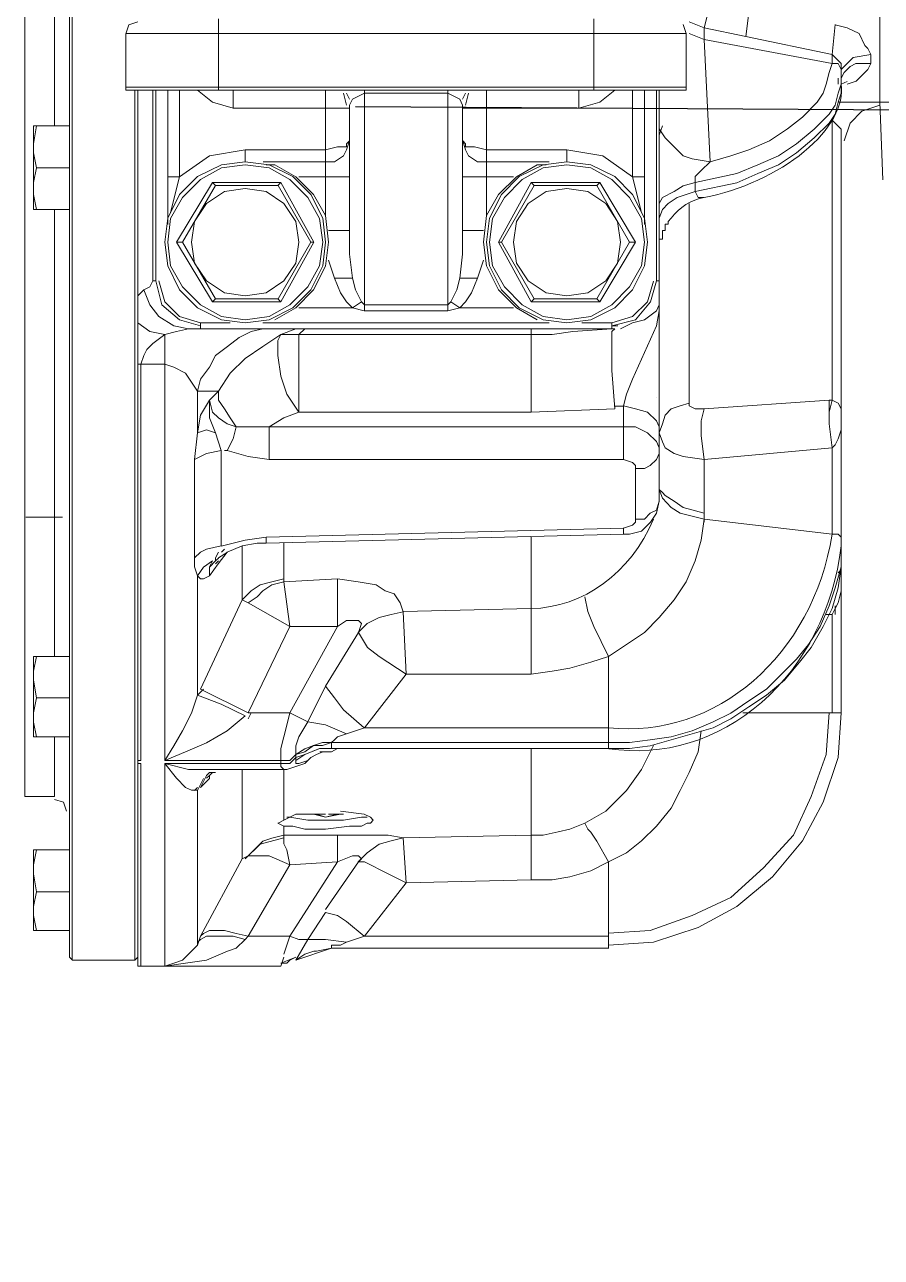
# Model space of a CAD drawing. Header units: inches. Extents: x 11 to 128, y 20 to 108.
# Drawn here: x 30.107 to 30.3124, y 82.1131 to 82.4087 of the extents above; entities that cross this region are included whole.
import ezdxf

# ---------------------------------------------------------------- set-up
doc = ezdxf.new("R2010")
doc.units = ezdxf.units.IN
doc.header["$MEASUREMENT"] = 0
doc.layers.add('1', color=255, linetype='Continuous')
doc.layers.add('Dim', color=6, linetype='Continuous', lineweight=13)

# ---------------------------------------------------------------- blocks, each defined once
blk = doc.blocks.new('5')
at = {"layer": '1', "lineweight": 9}
for p, q in [((225.25064, -21.70342), (225.25064, -22.29969)), ((225.25002, -21.70471), (225.25002, -22.34858)), ((225.24049, -22.31434), (225.24049, -21.77517)), ((225.24684, -22.17142), (225.24684, -22.03488)), ((225.42276, -22.07047), (225.42276, -22.16637)), ((225.38657, -22.14543), (225.3853, -22.15048)), ((225.28177, -22.16318), (225.28177, -22.14859)), ((225.36179, -22.16318), (225.36179, -22.14859)), ((225.39482, -22.1473), (225.39419, -22.15238)), ((225.26271, -22.14984), (225.26208, -22.15176)), ((225.26463, -22.14921), (225.26271, -22.14984)), ((225.38148, -22.15175), (225.38084, -22.14983)), ((225.38213, -22.1492), (225.3853, -22.15049)), ((225.3853, -22.15048), (225.3942, -22.15238)), ((225.3853, -22.15302), (225.3853, -22.15049)), ((225.41259, -22.1562), (225.41324, -22.14983)), ((225.41324, -22.14984), (225.41576, -22.15049)), ((225.41576, -22.15049), (225.41833, -22.15175)), ((225.38148, -22.15175), (225.26208, -22.15175)), ((225.26208, -22.15175), (225.26208, -22.16317)), ((225.38148, -22.16317), (225.38148, -22.15175)), ((225.38212, -22.15175), (225.38529, -22.15301)), ((225.41259, -22.1581), (225.3853, -22.15302)), ((225.38657, -22.17907), (225.3853, -22.15302)), ((225.39419, -22.15238), (225.4126, -22.15619)), ((225.41833, -22.15175), (225.41958, -22.1543)), ((225.41259, -22.1562), (225.41259, -22.1581)), ((225.41324, -22.15683), (225.41259, -22.1562)), ((225.41704, -22.15682), (225.42086, -22.15621)), ((225.41958, -22.1543), (225.42022, -22.15494)), ((225.42022, -22.15494), (225.42087, -22.1562)), ((225.42087, -22.1562), (225.42087, -22.1581)), ((225.41197, -22.16001), (225.4126, -22.15809)), ((225.41259, -22.1581), (225.41386, -22.1581)), ((225.41386, -22.15748), (225.41324, -22.15683)), ((225.41451, -22.15809), (225.41386, -22.15748)), ((225.41386, -22.1581), (225.41451, -22.15937)), ((225.4145, -22.15937), (225.41514, -22.15874)), ((225.41451, -22.15936), (225.41451, -22.15809)), ((225.41514, -22.15874), (225.41577, -22.1581)), ((225.4164, -22.15874), (225.41514, -22.16001)), ((225.41577, -22.1581), (225.41704, -22.15682)), ((225.41767, -22.15811), (225.4164, -22.15874)), ((225.42086, -22.15811), (225.41767, -22.15811)), ((225.42087, -22.1581), (225.42022, -22.15936)), ((225.41133, -22.16254), (225.41197, -22.16001)), ((225.41386, -22.16255), (225.41386, -22.16126)), ((225.4145, -22.16255), (225.4145, -22.15937)), ((225.4145, -22.16), (225.4145, -22.16)), ((225.41514, -22.16001), (225.4145, -22.16127)), ((225.4145, -22.16127), (225.4145, -22.16064)), ((225.41451, -22.15937), (225.41451, -22.16065)), ((225.41895, -22.16065), (225.41768, -22.16191)), ((225.42022, -22.15936), (225.41895, -22.16065)), ((225.26208, -22.16317), (225.38148, -22.16317)), ((225.26208, -22.16381), (225.26208, -22.16318)), ((225.26208, -22.16318), (225.26208, -22.16381)), ((225.38148, -22.16381), (225.26208, -22.16381)), ((225.26399, -22.16381), (225.26399, -22.34666)), ((225.26463, -22.16381), (225.26463, -22.3505)), ((225.26781, -22.16381), (225.26781, -22.20446)), ((225.26844, -22.16381), (225.26844, -22.20446)), ((225.27098, -22.16381), (225.27098, -22.1924)), ((225.27351, -22.16381), (225.27351, -22.18224)), ((225.27733, -22.16381), (225.2805, -22.16636)), ((225.28177, -22.16381), (225.28177, -22.16318)), ((225.28494, -22.16381), (225.28494, -22.16763)), ((225.30463, -22.16381), (225.30463, -22.18224)), ((225.30908, -22.167), (225.30845, -22.16445)), ((225.30971, -22.16572), (225.30908, -22.16445)), ((225.31289, -22.16445), (225.31161, -22.16506)), ((225.33068, -22.16445), (225.31288, -22.16445)), ((225.31289, -22.16382), (225.31289, -22.20954)), ((225.33068, -22.2108), (225.33068, -22.16381)), ((225.33069, -22.16445), (225.33194, -22.16507)), ((225.33448, -22.16445), (225.33383, -22.16572)), ((225.33512, -22.16445), (225.33447, -22.167)), ((225.33893, -22.18224), (225.33893, -22.16382)), ((225.35862, -22.16381), (225.35862, -22.16763)), ((225.36179, -22.16381), (225.36179, -22.16318)), ((225.36625, -22.16382), (225.36306, -22.16637)), ((225.37005, -22.16381), (225.37005, -22.18224)), ((225.37258, -22.1924), (225.37258, -22.16381)), ((225.37514, -22.20446), (225.37514, -22.16382)), ((225.37576, -22.16381), (225.37576, -22.25142)), ((225.38148, -22.16318), (225.38148, -22.16381)), ((225.40943, -22.16636), (225.4107, -22.16446)), ((225.4107, -22.16446), (225.41133, -22.16254)), ((225.41387, -22.16445), (225.41324, -22.167)), ((225.41449, -22.16255), (225.41387, -22.16445)), ((225.41387, -22.16637), (225.41449, -22.16445)), ((225.41449, -22.16445), (225.41449, -22.16256)), ((225.41577, -22.16192), (225.4145, -22.16255)), ((225.41768, -22.16191), (225.41576, -22.16255)), ((225.2805, -22.16636), (225.28494, -22.16763)), ((225.30971, -22.19367), (225.30971, -22.16701)), ((225.31036, -22.16572), (225.30972, -22.167)), ((225.31161, -22.16506), (225.31036, -22.16572)), ((225.33194, -22.16507), (225.33321, -22.16572)), ((225.33321, -22.16572), (225.33384, -22.167)), ((225.33384, -22.167), (225.33384, -22.19367)), ((225.36306, -22.16637), (225.35862, -22.16763)), ((225.40624, -22.16954), (225.40943, -22.16636)), ((225.41324, -22.167), (225.41197, -22.1689)), ((225.41324, -22.16888), (225.41387, -22.16637)), ((225.42276, -22.16637), (225.41386, -22.16637)), ((225.42276, -22.167), (225.41895, -22.16825)), ((225.45897, -22.16637), (225.42276, -22.16637)), ((225.42276, -22.16637), (225.4234, -22.18287)), ((225.28494, -22.16763), (225.30971, -22.16763)), ((225.35862, -22.16763), (225.33383, -22.16763)), ((225.40307, -22.17207), (225.40624, -22.16954)), ((225.41197, -22.1689), (225.40878, -22.17208)), ((225.41197, -22.1708), (225.41324, -22.16888)), ((225.41895, -22.16825), (225.4164, -22.1708)), ((225.24239, -22.17141), (225.24239, -22.18921)), ((225.24239, -22.17525), (225.24304, -22.17141)), ((225.25002, -22.17142), (225.24239, -22.17142)), ((225.37576, -22.17018), (225.37576, -22.17207)), ((225.37576, -22.17335), (225.3764, -22.17143)), ((225.37576, -22.17207), (225.37703, -22.17397)), ((225.39926, -22.17462), (225.40307, -22.17207)), ((225.40878, -22.17208), (225.40498, -22.17524)), ((225.40878, -22.17398), (225.41197, -22.1708)), ((225.41325, -22.1708), (225.41258, -22.17018)), ((225.41259, -22.22986), (225.41259, -22.17016)), ((225.4145, -22.17208), (225.41325, -22.1708)), ((225.4145, -22.17335), (225.4145, -22.17208)), ((225.4164, -22.1708), (225.41515, -22.17461)), ((225.30909, -22.17525), (225.30971, -22.17462)), ((225.30971, -22.17462), (225.30909, -22.1765)), ((225.33447, -22.17524), (225.33385, -22.17461)), ((225.33385, -22.17461), (225.33447, -22.17651)), ((225.37703, -22.17397), (225.3783, -22.17526)), ((225.39482, -22.1765), (225.39926, -22.17462)), ((225.40498, -22.17714), (225.40878, -22.17398)), ((225.4145, -22.17461), (225.4145, -22.17335)), ((225.4145, -22.17461), (225.4145, -22.29654)), ((225.24304, -22.18034), (225.24239, -22.17714)), ((225.27987, -22.17779), (225.2875, -22.17651)), ((225.30463, -22.17651), (225.28749, -22.17651)), ((225.2875, -22.17651), (225.2875, -22.17908)), ((225.30463, -22.1765), (225.30717, -22.1759)), ((225.30717, -22.1759), (225.30909, -22.1759)), ((225.30909, -22.1765), (225.30846, -22.17778)), ((225.30909, -22.1759), (225.30909, -22.17525)), ((225.33447, -22.17589), (225.33447, -22.17524)), ((225.33639, -22.17589), (225.33447, -22.17589)), ((225.33447, -22.17651), (225.33512, -22.17779)), ((225.33893, -22.17651), (225.33639, -22.17589)), ((225.33893, -22.17651), (225.35607, -22.17651)), ((225.3637, -22.17779), (225.35607, -22.1765)), ((225.35607, -22.17651), (225.35607, -22.17908)), ((225.3783, -22.17526), (225.37957, -22.1765)), ((225.37957, -22.1765), (225.38084, -22.17779)), ((225.391, -22.17778), (225.39482, -22.1765)), ((225.40498, -22.17524), (225.40117, -22.17779)), ((225.40117, -22.1797), (225.40498, -22.17714)), ((225.27351, -22.18224), (225.27987, -22.17779)), ((225.28241, -22.1797), (225.27733, -22.18223)), ((225.2875, -22.17907), (225.28241, -22.1797)), ((225.2875, -22.1797), (225.28241, -22.18033)), ((225.29258, -22.1797), (225.2875, -22.17907)), ((225.29258, -22.18033), (225.2875, -22.1797)), ((225.30463, -22.17907), (225.29129, -22.17907)), ((225.29383, -22.1797), (225.29193, -22.1797)), ((225.29765, -22.18223), (225.29258, -22.1797)), ((225.29827, -22.18224), (225.29383, -22.17969)), ((225.30654, -22.17907), (225.30463, -22.17907)), ((225.30846, -22.17778), (225.30654, -22.17907)), ((225.33512, -22.17779), (225.33702, -22.17908)), ((225.33702, -22.17908), (225.33893, -22.17908)), ((225.35228, -22.17907), (225.33893, -22.17907)), ((225.34973, -22.1797), (225.34529, -22.18225)), ((225.351, -22.1797), (225.34592, -22.18223)), ((225.35162, -22.1797), (225.34972, -22.1797)), ((225.35607, -22.17907), (225.351, -22.1797)), ((225.35607, -22.1797), (225.351, -22.18033)), ((225.36116, -22.1797), (225.35607, -22.17907)), ((225.36116, -22.18033), (225.35607, -22.1797)), ((225.36624, -22.18223), (225.36116, -22.1797)), ((225.37005, -22.18224), (225.3637, -22.17779)), ((225.38084, -22.17779), (225.38274, -22.17842)), ((225.38274, -22.17842), (225.38656, -22.17907)), ((225.38465, -22.18094), (225.38656, -22.17907)), ((225.38656, -22.17907), (225.391, -22.17778)), ((225.39673, -22.17969), (225.39229, -22.18159)), ((225.40117, -22.17779), (225.39673, -22.17969)), ((225.39673, -22.18157), (225.40117, -22.1797)), ((225.24239, -22.1835), (225.24304, -22.18034)), ((225.25002, -22.18033), (225.24304, -22.18033)), ((225.27351, -22.18224), (225.27098, -22.18224)), ((225.27351, -22.18224), (225.27159, -22.18987)), ((225.27733, -22.18223), (225.27351, -22.18604)), ((225.27795, -22.18286), (225.27416, -22.18667)), ((225.28241, -22.18033), (225.27795, -22.18286)), ((225.29702, -22.18286), (225.29258, -22.18033)), ((225.30084, -22.18667), (225.29702, -22.18286)), ((225.30146, -22.18604), (225.29765, -22.18223)), ((225.30208, -22.18604), (225.29827, -22.18224)), ((225.30462, -22.18224), (225.29893, -22.18224)), ((225.30971, -22.18224), (225.30462, -22.18224)), ((225.30463, -22.18224), (225.30463, -22.19048)), ((225.33893, -22.18224), (225.33385, -22.18224)), ((225.34465, -22.18224), (225.33893, -22.18224)), ((225.33893, -22.19048), (225.33893, -22.18224)), ((225.34529, -22.18225), (225.34147, -22.18604)), ((225.34592, -22.18223), (225.3421, -22.18604)), ((225.34655, -22.18286), (225.34273, -22.18667)), ((225.351, -22.18033), (225.34655, -22.18286)), ((225.36562, -22.18286), (225.36116, -22.18033)), ((225.36941, -22.18667), (225.36562, -22.18286)), ((225.37006, -22.18604), (225.36624, -22.18223)), ((225.37196, -22.18987), (225.37004, -22.18224)), ((225.37005, -22.18224), (225.37258, -22.18224)), ((225.38339, -22.18223), (225.38465, -22.18094)), ((225.39229, -22.18159), (225.38339, -22.1835)), ((225.38339, -22.18349), (225.38339, -22.18223)), ((225.39229, -22.18351), (225.39673, -22.18157)), ((225.2805, -22.1835), (225.27288, -22.19619)), ((225.27415, -22.19619), (225.28114, -22.18414)), ((225.28306, -22.1854), (225.27924, -22.18793)), ((225.28749, -22.1835), (225.2805, -22.1835)), ((225.2805, -22.1835), (225.28114, -22.18414)), ((225.28114, -22.18414), (225.29448, -22.18414)), ((225.2875, -22.18477), (225.28306, -22.1854)), ((225.2875, -22.1835), (225.29511, -22.1835)), ((225.29194, -22.1854), (225.2875, -22.18477)), ((225.29573, -22.18793), (225.29194, -22.1854)), ((225.29511, -22.1835), (225.29448, -22.18414)), ((225.29449, -22.18414), (225.30145, -22.1962)), ((225.29511, -22.1835), (225.30209, -22.19619)), ((225.34845, -22.1835), (225.34147, -22.19619)), ((225.34211, -22.19619), (225.34909, -22.18414)), ((225.35161, -22.1854), (225.34782, -22.18793)), ((225.35606, -22.1835), (225.34845, -22.1835)), ((225.34846, -22.1835), (225.34909, -22.18414)), ((225.34909, -22.18414), (225.36243, -22.18414)), ((225.35607, -22.18477), (225.35161, -22.1854)), ((225.35607, -22.1835), (225.36305, -22.1835)), ((225.36051, -22.1854), (225.35607, -22.18477)), ((225.36433, -22.18793), (225.36051, -22.1854)), ((225.36306, -22.1835), (225.36242, -22.18414)), ((225.36242, -22.18414), (225.36941, -22.1962)), ((225.36305, -22.1835), (225.37068, -22.19619)), ((225.3764, -22.18668), (225.37893, -22.18541)), ((225.37893, -22.18541), (225.38084, -22.18415)), ((225.37957, -22.18668), (225.38339, -22.1854)), ((225.38084, -22.18415), (225.38339, -22.18349)), ((225.38339, -22.1835), (225.38339, -22.1854)), ((225.38339, -22.18541), (225.39229, -22.18351)), ((225.38401, -22.18667), (225.38339, -22.18541)), ((225.24304, -22.18921), (225.2424, -22.18604)), ((225.27351, -22.18604), (225.27099, -22.1911)), ((225.27416, -22.18667), (225.27159, -22.19112)), ((225.27924, -22.18793), (225.2767, -22.19177)), ((225.29828, -22.19177), (225.29573, -22.18793)), ((225.30336, -22.19112), (225.30084, -22.18667)), ((225.30401, -22.1911), (225.30146, -22.18604)), ((225.30463, -22.19049), (225.30208, -22.18604)), ((225.34147, -22.18604), (225.33893, -22.19049)), ((225.3421, -22.18604), (225.33956, -22.1911)), ((225.34273, -22.18667), (225.34019, -22.19112)), ((225.34782, -22.18793), (225.34529, -22.19177)), ((225.36687, -22.19177), (225.36433, -22.18793)), ((225.37195, -22.19112), (225.36941, -22.18667)), ((225.37258, -22.1911), (225.37006, -22.18604)), ((225.37576, -22.18794), (225.3764, -22.18668)), ((225.37576, -22.18921), (225.37576, -22.18794)), ((225.3764, -22.18921), (225.37767, -22.18795)), ((225.37767, -22.18795), (225.37957, -22.18668)), ((225.38212, -22.18794), (225.38212, -22.23048)), ((225.3853, -22.18667), (225.38401, -22.18667)), ((225.3853, -22.18667), (225.3853, -22.18667)), ((225.24239, -22.18921), (225.25002, -22.18921)), ((225.24684, -22.28448), (225.24684, -22.1892)), ((225.30527, -22.1962), (225.30463, -22.19049)), ((225.33893, -22.19049), (225.33829, -22.1962)), ((225.37576, -22.19111), (225.3764, -22.18921)), ((225.27099, -22.1911), (225.27034, -22.19618)), ((225.27159, -22.19112), (225.27099, -22.1962)), ((225.2767, -22.19177), (225.27605, -22.1962)), ((225.29892, -22.1962), (225.29828, -22.19177)), ((225.30401, -22.1962), (225.30336, -22.19112)), ((225.30463, -22.19618), (225.30401, -22.1911)), ((225.33956, -22.1911), (225.33893, -22.19618)), ((225.34019, -22.19112), (225.33956, -22.1962)), ((225.34529, -22.19177), (225.34465, -22.1962)), ((225.36751, -22.1962), (225.36687, -22.19177)), ((225.37258, -22.1962), (225.37195, -22.19112)), ((225.37323, -22.19618), (225.37258, -22.1911)), ((225.37703, -22.19302), (225.37703, -22.19239)), ((225.37703, -22.19239), (225.37766, -22.19239)), ((225.37703, -22.19367), (225.37703, -22.19302)), ((225.37766, -22.19178), (225.37829, -22.1911)), ((225.37766, -22.19239), (225.37766, -22.19178)), ((225.30527, -22.19367), (225.30971, -22.19367)), ((225.30971, -22.19873), (225.30971, -22.19367)), ((225.33828, -22.19367), (225.33384, -22.19367)), ((225.33384, -22.19874), (225.33384, -22.19368)), ((225.37576, -22.19619), (225.37576, -22.19556)), ((225.37576, -22.19556), (225.3764, -22.19556)), ((225.3764, -22.19429), (225.3764, -22.19368)), ((225.3764, -22.19368), (225.37703, -22.19368)), ((225.3764, -22.19495), (225.3764, -22.19429)), ((225.3764, -22.19556), (225.3764, -22.19495)), ((225.27034, -22.19618), (225.27099, -22.20126)), ((225.27099, -22.1962), (225.27159, -22.20126)), ((225.2805, -22.20892), (225.27287, -22.19619)), ((225.27288, -22.19619), (225.27415, -22.19619)), ((225.28114, -22.20827), (225.27416, -22.19619)), ((225.27605, -22.1962), (225.2767, -22.20064)), ((225.30146, -22.19619), (225.29449, -22.20827)), ((225.30209, -22.19619), (225.29511, -22.20893)), ((225.29828, -22.20064), (225.29892, -22.1962)), ((225.30209, -22.19619), (225.30146, -22.19619)), ((225.30336, -22.20126), (225.30401, -22.1962)), ((225.30401, -22.20126), (225.30463, -22.19618)), ((225.30463, -22.20128), (225.30527, -22.1962)), ((225.33829, -22.1962), (225.33893, -22.20126)), ((225.33893, -22.19618), (225.33956, -22.20126)), ((225.33956, -22.1962), (225.34019, -22.20126)), ((225.34147, -22.19619), (225.34212, -22.19619)), ((225.34846, -22.20892), (225.34148, -22.19619)), ((225.34909, -22.20827), (225.34211, -22.19619)), ((225.34465, -22.1962), (225.34529, -22.20064)), ((225.36942, -22.19619), (225.36243, -22.20827)), ((225.37068, -22.19619), (225.36305, -22.20893)), ((225.36687, -22.20064), (225.36751, -22.1962)), ((225.37069, -22.19619), (225.36942, -22.19619)), ((225.37195, -22.20126), (225.37258, -22.1962)), ((225.37258, -22.20126), (225.37323, -22.19618)), ((225.37576, -22.19682), (225.37576, -22.19619)), ((225.37576, -22.19682), (225.37576, -22.19682)), ((225.2767, -22.20064), (225.27924, -22.20446)), ((225.29573, -22.20446), (225.29828, -22.20064)), ((225.30527, -22.20002), (225.30654, -22.20383)), ((225.31035, -22.20383), (225.30971, -22.19873)), ((225.33323, -22.20384), (225.33384, -22.19874)), ((225.33828, -22.20001), (225.33703, -22.20383)), ((225.34529, -22.20064), (225.34782, -22.20446)), ((225.36433, -22.20446), (225.36687, -22.20064)), ((225.27099, -22.20126), (225.27351, -22.20634)), ((225.27159, -22.20126), (225.27416, -22.20573)), ((225.30084, -22.20573), (225.30336, -22.20126)), ((225.30146, -22.20634), (225.30401, -22.20126)), ((225.30208, -22.20636), (225.30463, -22.20128)), ((225.30654, -22.20383), (225.31036, -22.20383)), ((225.30654, -22.20383), (225.30781, -22.20697)), ((225.31098, -22.20636), (225.31035, -22.20383)), ((225.33257, -22.20635), (225.33323, -22.20384)), ((225.33703, -22.20383), (225.33321, -22.20383)), ((225.33703, -22.20383), (225.33574, -22.20699)), ((225.33893, -22.20126), (225.34147, -22.20636)), ((225.33956, -22.20126), (225.3421, -22.20634)), ((225.34019, -22.20126), (225.34273, -22.20573)), ((225.36941, -22.20573), (225.37195, -22.20126)), ((225.37006, -22.20634), (225.37258, -22.20126)), ((225.26589, -22.20636), (225.26462, -22.2076)), ((225.26716, -22.20573), (225.26589, -22.20636)), ((225.26716, -22.20955), (225.2659, -22.20635)), ((225.26781, -22.20446), (225.26716, -22.20573)), ((225.26844, -22.20446), (225.26781, -22.20446)), ((225.26969, -22.20954), (225.26844, -22.20446)), ((225.26907, -22.20446), (225.27034, -22.20891)), ((225.27351, -22.20634), (225.27733, -22.21018)), ((225.27416, -22.20573), (225.27795, -22.20954)), ((225.27924, -22.20446), (225.28306, -22.20699)), ((225.29194, -22.20699), (225.29573, -22.20446)), ((225.29702, -22.20954), (225.30084, -22.20573)), ((225.29765, -22.21018), (225.30146, -22.20634)), ((225.29827, -22.21018), (225.30208, -22.20636)), ((225.31227, -22.20891), (225.31098, -22.20636)), ((225.33131, -22.20892), (225.33257, -22.20635)), ((225.34147, -22.20636), (225.34529, -22.21018)), ((225.3421, -22.20634), (225.34592, -22.21018)), ((225.34273, -22.20573), (225.34655, -22.20954)), ((225.34782, -22.20446), (225.35161, -22.20699)), ((225.36051, -22.20699), (225.36433, -22.20446)), ((225.36562, -22.20954), (225.36941, -22.20573)), ((225.36624, -22.21018), (225.37006, -22.20634)), ((225.37449, -22.20447), (225.37324, -22.20892)), ((225.37385, -22.20891), (225.37514, -22.20446)), ((225.37576, -22.20446), (225.37513, -22.20446)), ((225.27034, -22.20891), (225.27351, -22.21207)), ((225.2875, -22.20892), (225.28049, -22.20892)), ((225.28114, -22.20827), (225.2805, -22.20892)), ((225.29449, -22.20827), (225.28115, -22.20827)), ((225.28306, -22.20699), (225.2875, -22.2076)), ((225.2875, -22.2076), (225.29194, -22.20699)), ((225.29511, -22.20893), (225.2875, -22.20893)), ((225.29511, -22.20892), (225.29448, -22.20827)), ((225.30781, -22.20697), (225.30909, -22.20891)), ((225.30909, -22.20891), (225.31036, -22.21018)), ((225.31227, -22.20891), (225.31036, -22.21017)), ((225.31226, -22.20892), (225.31289, -22.20955)), ((225.33068, -22.20954), (225.33131, -22.20891)), ((225.33322, -22.21017), (225.3313, -22.20891)), ((225.33447, -22.20891), (225.33322, -22.21018)), ((225.33574, -22.20699), (225.33447, -22.20891)), ((225.34909, -22.20827), (225.34846, -22.20892)), ((225.35607, -22.20892), (225.34846, -22.20892)), ((225.36242, -22.20827), (225.34908, -22.20827)), ((225.35161, -22.20699), (225.35607, -22.2076)), ((225.35607, -22.2076), (225.36051, -22.20699)), ((225.36305, -22.20893), (225.35607, -22.20893)), ((225.36306, -22.20892), (225.36242, -22.20827)), ((225.37324, -22.20892), (225.37005, -22.21206)), ((225.37069, -22.21275), (225.37385, -22.20891)), ((225.37576, -22.20827), (225.37576, -22.20956)), ((225.37576, -22.20828), (225.37576, -22.21081)), ((225.26907, -22.21206), (225.26716, -22.20955)), ((225.27351, -22.21274), (225.26969, -22.20954)), ((225.27733, -22.21018), (225.28241, -22.21275)), ((225.27795, -22.20954), (225.28241, -22.21207)), ((225.29258, -22.21207), (225.29702, -22.20954)), ((225.29258, -22.21275), (225.29765, -22.21018)), ((225.29383, -22.21275), (225.29827, -22.21018)), ((225.31036, -22.21017), (225.29892, -22.21017)), ((225.31036, -22.21017), (225.31288, -22.21081)), ((225.31289, -22.20954), (225.31289, -22.2108)), ((225.31289, -22.20954), (225.33069, -22.20954)), ((225.31289, -22.2108), (225.33069, -22.2108)), ((225.33322, -22.21017), (225.33068, -22.2108)), ((225.34465, -22.21017), (225.33322, -22.21017)), ((225.34529, -22.21018), (225.34973, -22.21275)), ((225.34592, -22.21018), (225.351, -22.21275)), ((225.34655, -22.20954), (225.351, -22.21207)), ((225.36116, -22.21207), (225.36562, -22.20954)), ((225.36116, -22.21275), (225.36624, -22.21018)), ((225.37513, -22.2108), (225.37259, -22.21274)), ((225.37576, -22.20956), (225.37513, -22.2108)), ((225.37576, -22.21081), (225.37513, -22.21399)), ((225.26462, -22.21337), (225.26716, -22.21526)), ((225.27226, -22.214), (225.26907, -22.21206)), ((225.27541, -22.21463), (225.27226, -22.214)), ((225.27351, -22.21207), (225.27795, -22.21336)), ((225.27795, -22.21399), (225.27351, -22.21274)), ((225.28431, -22.21336), (225.27795, -22.21336)), ((225.27795, -22.21463), (225.27795, -22.21337)), ((225.28241, -22.21207), (225.2875, -22.21275)), ((225.28241, -22.21275), (225.2875, -22.21336)), ((225.2875, -22.21275), (225.29258, -22.21207)), ((225.2875, -22.21336), (225.29258, -22.21275)), ((225.35228, -22.21336), (225.29128, -22.21336)), ((225.29193, -22.21336), (225.35161, -22.21336)), ((225.29258, -22.21336), (225.29449, -22.21336)), ((225.34909, -22.21336), (225.35101, -22.21336)), ((225.351, -22.21207), (225.35607, -22.21275)), ((225.351, -22.21275), (225.35607, -22.21336)), ((225.35607, -22.21275), (225.36116, -22.21207)), ((225.35607, -22.21336), (225.36116, -22.21275)), ((225.36561, -22.21336), (225.35925, -22.21336)), ((225.37005, -22.21206), (225.36561, -22.21336)), ((225.36561, -22.21399), (225.37069, -22.21275)), ((225.36561, -22.21337), (225.36561, -22.21463)), ((225.36688, -22.21399), (225.36561, -22.21399)), ((225.37005, -22.21337), (225.3675, -22.21464)), ((225.37259, -22.21274), (225.37005, -22.21337)), ((225.37513, -22.21399), (225.37259, -22.21971)), ((225.26716, -22.21526), (225.27035, -22.21588)), ((225.27035, -22.21588), (225.2678, -22.21777)), ((225.27287, -22.21526), (225.27035, -22.21588)), ((225.27035, -22.21588), (225.27035, -22.30669)), ((225.27541, -22.21463), (225.27287, -22.21526)), ((225.36561, -22.21463), (225.27541, -22.21463)), ((225.28621, -22.21651), (225.28369, -22.21845)), ((225.28876, -22.21526), (225.28621, -22.21651)), ((225.29128, -22.21463), (225.28876, -22.21526)), ((225.29449, -22.21463), (225.29128, -22.21463)), ((225.29511, -22.21588), (225.29128, -22.21845)), ((225.29448, -22.21714), (225.29511, -22.21588)), ((225.2951, -22.21588), (225.29827, -22.21463)), ((225.29702, -22.21588), (225.2951, -22.21588)), ((225.29892, -22.21588), (225.29702, -22.21588)), ((225.29827, -22.21463), (225.30146, -22.21463)), ((225.30019, -22.21463), (225.29892, -22.21588)), ((225.29892, -22.21588), (225.29892, -22.2324)), ((225.34845, -22.21588), (225.29892, -22.21588)), ((225.30146, -22.21463), (225.30019, -22.21463)), ((225.35289, -22.21588), (225.34845, -22.21588)), ((225.34846, -22.21588), (225.34846, -22.21463)), ((225.34846, -22.2324), (225.34846, -22.21588)), ((225.35734, -22.21526), (225.35289, -22.21588)), ((225.36561, -22.21463), (225.35734, -22.21526)), ((225.36561, -22.21526), (225.36624, -22.21463)), ((225.36624, -22.21463), (225.36561, -22.21463)), ((225.36561, -22.22353), (225.36561, -22.21526)), ((225.36624, -22.21463), (225.36624, -22.21463)), ((225.26653, -22.21906), (225.2659, -22.22034)), ((225.2678, -22.21777), (225.26653, -22.21906)), ((225.28369, -22.21845), (225.28115, -22.22034)), ((225.29128, -22.21845), (225.2875, -22.22096)), ((225.29448, -22.21777), (225.29448, -22.21714)), ((225.29448, -22.22032), (225.29448, -22.21777)), ((225.26526, -22.22221), (225.26462, -22.22221)), ((225.2659, -22.22034), (225.26526, -22.2222)), ((225.27035, -22.22221), (225.26526, -22.22221)), ((225.26526, -22.22221), (225.26526, -22.22221)), ((225.26526, -22.3067), (225.26526, -22.22221)), ((225.27226, -22.22285), (225.27035, -22.22222)), ((225.28115, -22.22034), (225.27988, -22.22285)), ((225.2875, -22.22096), (225.28431, -22.22414)), ((225.29511, -22.22477), (225.29448, -22.22032)), ((225.37259, -22.21971), (225.37005, -22.2254)), ((225.27479, -22.22413), (225.27226, -22.22285)), ((225.27606, -22.22603), (225.27479, -22.22413)), ((225.27988, -22.22285), (225.27796, -22.2254)), ((225.28431, -22.22414), (225.28177, -22.22798)), ((225.29638, -22.22859), (225.29511, -22.22477)), ((225.36624, -22.23175), (225.36561, -22.22353)), ((225.27733, -22.22797), (225.27606, -22.22603)), ((225.27796, -22.2254), (225.27733, -22.22798)), ((225.37005, -22.2254), (225.36879, -22.22858)), ((225.28178, -22.22797), (225.27732, -22.22797)), ((225.27733, -22.23682), (225.27733, -22.22797)), ((225.27987, -22.22987), (225.27796, -22.23303)), ((225.27986, -22.23365), (225.27986, -22.22986)), ((225.27986, -22.22986), (225.28049, -22.23239)), ((225.27987, -22.22986), (225.28178, -22.22797)), ((225.28178, -22.22986), (225.28178, -22.22796)), ((225.28305, -22.23174), (225.28178, -22.22986)), ((225.29892, -22.2324), (225.29638, -22.22859)), ((225.36879, -22.22858), (225.36815, -22.23111)), ((225.37514, -22.22923), (225.37514, -22.22923)), ((225.3853, -22.23174), (225.41198, -22.22986)), ((225.41197, -22.22986), (225.4126, -22.22986)), ((225.41259, -22.22986), (225.41197, -22.23239)), ((225.41197, -22.23239), (225.41197, -22.22986)), ((225.41386, -22.23048), (225.41259, -22.22986)), ((225.28049, -22.23239), (225.28178, -22.23365)), ((225.28432, -22.23365), (225.28305, -22.23174)), ((225.29893, -22.23239), (225.29574, -22.23366)), ((225.34846, -22.23239), (225.29893, -22.23239)), ((225.36624, -22.23174), (225.34846, -22.23239)), ((225.36624, -22.23112), (225.36816, -22.23112)), ((225.36815, -22.23111), (225.37069, -22.23174)), ((225.36815, -22.23555), (225.36815, -22.23112)), ((225.37069, -22.23174), (225.37323, -22.2324)), ((225.37323, -22.2324), (225.37513, -22.23429)), ((225.37703, -22.23303), (225.3783, -22.23174)), ((225.3783, -22.23174), (225.38022, -22.23111)), ((225.38022, -22.23111), (225.38211, -22.23048)), ((225.38212, -22.23048), (225.38212, -22.23111)), ((225.38212, -22.23111), (225.38339, -22.23175)), ((225.38339, -22.23175), (225.38529, -22.23175)), ((225.38465, -22.23428), (225.3853, -22.23173)), ((225.41197, -22.23239), (225.41197, -22.23492)), ((225.41197, -22.23492), (225.41197, -22.23239)), ((225.41451, -22.23174), (225.41386, -22.23048)), ((225.4145, -22.23303), (225.4145, -22.2324)), ((225.41451, -22.23239), (225.41451, -22.23174)), ((225.27796, -22.23303), (225.27733, -22.23682)), ((225.28115, -22.23682), (225.27986, -22.23365)), ((225.28178, -22.23365), (225.28367, -22.23492)), ((225.28367, -22.23492), (225.28559, -22.23555)), ((225.28559, -22.23555), (225.28432, -22.23365)), ((225.29574, -22.23366), (225.29257, -22.23555)), ((225.37513, -22.23429), (225.37576, -22.23554)), ((225.37576, -22.23682), (225.3764, -22.23493)), ((225.3764, -22.23493), (225.37703, -22.23303)), ((225.38465, -22.23747), (225.38465, -22.23428)), ((225.41197, -22.23492), (225.41259, -22.24)), ((225.41259, -22.24), (225.41197, -22.23492)), ((225.41451, -22.23304), (225.41451, -22.23618)), ((225.27669, -22.24252), (225.27733, -22.23681)), ((225.27923, -22.23619), (225.27733, -22.23682)), ((225.28114, -22.23682), (225.27923, -22.23619)), ((225.2824, -22.24063), (225.28115, -22.23682)), ((225.28494, -22.2381), (225.28559, -22.23555)), ((225.28559, -22.23555), (225.2894, -22.23555)), ((225.2894, -22.23555), (225.29257, -22.23555)), ((225.29257, -22.23555), (225.36816, -22.23555)), ((225.29258, -22.23555), (225.29258, -22.24252)), ((225.37069, -22.23555), (225.36815, -22.23555)), ((225.36815, -22.23555), (225.36815, -22.24252)), ((225.37323, -22.23683), (225.37069, -22.23555)), ((225.37513, -22.23871), (225.37323, -22.23683)), ((225.37576, -22.23554), (225.37576, -22.23682)), ((225.37576, -22.23682), (225.3764, -22.23872)), ((225.3853, -22.24252), (225.38465, -22.23747)), ((225.41451, -22.23618), (225.41386, -22.2381)), ((225.27923, -22.24126), (225.2824, -22.24063)), ((225.2824, -22.26095), (225.2824, -22.24063)), ((225.28305, -22.24063), (225.28368, -22.24063)), ((225.28367, -22.24063), (225.28494, -22.2381)), ((225.28368, -22.24063), (225.28812, -22.2419)), ((225.37576, -22.24001), (225.37513, -22.23871)), ((225.37576, -22.24126), (225.37576, -22.24001)), ((225.3764, -22.23872), (225.37703, -22.24001)), ((225.37703, -22.24001), (225.37893, -22.24127)), ((225.3853, -22.24252), (225.41258, -22.24002)), ((225.41324, -22.23936), (225.41259, -22.24001)), ((225.41259, -22.24001), (225.41259, -22.25842)), ((225.41386, -22.2381), (225.41324, -22.23936)), ((225.27669, -22.24253), (225.27794, -22.2419)), ((225.27669, -22.2635), (225.27669, -22.24253)), ((225.27794, -22.2419), (225.27923, -22.24126)), ((225.28812, -22.2419), (225.29258, -22.24253)), ((225.29258, -22.24253), (225.36815, -22.24253)), ((225.36815, -22.24253), (225.37004, -22.24318)), ((225.37004, -22.24318), (225.37069, -22.24379)), ((225.37513, -22.24253), (225.37384, -22.2438)), ((225.37576, -22.24127), (225.37513, -22.24253)), ((225.37893, -22.24127), (225.38084, -22.24188)), ((225.38084, -22.24188), (225.3853, -22.24254)), ((225.3853, -22.25395), (225.3853, -22.24252)), ((225.37069, -22.24379), (225.37069, -22.24445)), ((225.37259, -22.24443), (225.37069, -22.24443)), ((225.37069, -22.24444), (225.37069, -22.25525)), ((225.37384, -22.2438), (225.37259, -22.24443)), ((225.37576, -22.24761), (225.37576, -22.2489)), ((225.37576, -22.24889), (225.3764, -22.25078)), ((225.37576, -22.2489), (225.3764, -22.24955)), ((225.3764, -22.24955), (225.37703, -22.25016)), ((225.3764, -22.25078), (225.3783, -22.25272)), ((225.37703, -22.25016), (225.37893, -22.25143)), ((225.37513, -22.25334), (225.37384, -22.25395)), ((225.37513, -22.25394), (225.37576, -22.25141)), ((225.37576, -22.25142), (225.37513, -22.25334)), ((225.3783, -22.25272), (225.38022, -22.25395)), ((225.37893, -22.25143), (225.38084, -22.25271)), ((225.38084, -22.25271), (225.3853, -22.25395)), ((225.37069, -22.25588), (225.37005, -22.25651)), ((225.37069, -22.25525), (225.37069, -22.25588)), ((225.37259, -22.25526), (225.37069, -22.25526)), ((225.37196, -22.25778), (225.37386, -22.25588)), ((225.37384, -22.25395), (225.37259, -22.25526)), ((225.37386, -22.25588), (225.37513, -22.25394)), ((225.38022, -22.25395), (225.38274, -22.2546)), ((225.38274, -22.2546), (225.3853, -22.25525)), ((225.3853, -22.25525), (225.38465, -22.25969)), ((225.3853, -22.25589), (225.3853, -22.25395)), ((225.41259, -22.25842), (225.3853, -22.25526)), ((225.29193, -22.26033), (225.36814, -22.25841)), ((225.36815, -22.25712), (225.29194, -22.25908)), ((225.37005, -22.25651), (225.36815, -22.25712)), ((225.36815, -22.25711), (225.36815, -22.25842)), ((225.36815, -22.25842), (225.36942, -22.25842)), ((225.36942, -22.25842), (225.37196, -22.25778)), ((225.41259, -22.25842), (225.41386, -22.25842)), ((225.41386, -22.25842), (225.41451, -22.25907)), ((225.27794, -22.26226), (225.27923, -22.2616)), ((225.27923, -22.2616), (225.2824, -22.26095)), ((225.2875, -22.25969), (225.28239, -22.26096)), ((225.28305, -22.26161), (225.28241, -22.26224)), ((225.28368, -22.26225), (225.28685, -22.26094)), ((225.28685, -22.26094), (225.29004, -22.26033)), ((225.28685, -22.26095), (225.28685, -22.2724)), ((225.29194, -22.25908), (225.2875, -22.25969)), ((225.29004, -22.26033), (225.29194, -22.26033)), ((225.29193, -22.25907), (225.29193, -22.26033)), ((225.29574, -22.26795), (225.29574, -22.26034)), ((225.34846, -22.25908), (225.34846, -22.2743)), ((225.38465, -22.25969), (225.38338, -22.26412)), ((225.41449, -22.26541), (225.41449, -22.26094)), ((225.41449, -22.26094), (225.41449, -22.26541)), ((225.41451, -22.25907), (225.4145, -22.25968)), ((225.4145, -22.25968), (225.4145, -22.26095)), ((225.27668, -22.26541), (225.27668, -22.2635)), ((225.27669, -22.2635), (225.27794, -22.26226)), ((225.2805, -22.26412), (225.2786, -22.26543)), ((225.27987, -22.26543), (225.28114, -22.26412)), ((225.27987, -22.26541), (225.28049, -22.26413)), ((225.28177, -22.26224), (225.28114, -22.2635)), ((225.28114, -22.2635), (225.28114, -22.26411)), ((225.28114, -22.26412), (225.28177, -22.26351)), ((225.28114, -22.26412), (225.28114, -22.26412)), ((225.28177, -22.26412), (225.28115, -22.26477)), ((225.28176, -22.26478), (225.28368, -22.26225)), ((225.28177, -22.2635), (225.28369, -22.26224)), ((225.38338, -22.26412), (225.38148, -22.26859)), ((225.27733, -22.26731), (225.27668, -22.26541)), ((225.2786, -22.26543), (225.27733, -22.2673)), ((225.27987, -22.2673), (225.28176, -22.26478)), ((225.27987, -22.26731), (225.27987, -22.26541)), ((225.27987, -22.2673), (225.27987, -22.26543)), ((225.41324, -22.26986), (225.41449, -22.26541)), ((225.41386, -22.26669), (225.41451, -22.26604)), ((225.41449, -22.26541), (225.41387, -22.26986)), ((225.4145, -22.26542), (225.4145, -22.26478)), ((225.4145, -22.26478), (225.4145, -22.26478)), ((225.41451, -22.26604), (225.41451, -22.26541)), ((225.41451, -22.27049), (225.41451, -22.26543)), ((225.27732, -22.2673), (225.27795, -22.26796)), ((225.27733, -22.29271), (225.27733, -22.26731)), ((225.27795, -22.26796), (225.27859, -22.26796)), ((225.27859, -22.26796), (225.27987, -22.2673)), ((225.28876, -22.27048), (225.29068, -22.26921)), ((225.29068, -22.26921), (225.2932, -22.26858)), ((225.29128, -22.27049), (225.2932, -22.2692)), ((225.2932, -22.26858), (225.29573, -22.26795)), ((225.2932, -22.2692), (225.29574, -22.26859)), ((225.30717, -22.26795), (225.29573, -22.26858)), ((225.29574, -22.26858), (225.29574, -22.26795)), ((225.29574, -22.26859), (225.29702, -22.27812)), ((225.30717, -22.27811), (225.30717, -22.26795)), ((225.3116, -22.26858), (225.30718, -22.26795)), ((225.31543, -22.26921), (225.3116, -22.26858)), ((225.31733, -22.27048), (225.31543, -22.26921)), ((225.38148, -22.26859), (225.37894, -22.27239)), ((225.28685, -22.2724), (225.28876, -22.27048)), ((225.28813, -22.27304), (225.29003, -22.27177)), ((225.29003, -22.27177), (225.29128, -22.27049)), ((225.31925, -22.27113), (225.31733, -22.27048)), ((225.3205, -22.27303), (225.31925, -22.27113)), ((225.35989, -22.27178), (225.36051, -22.27494)), ((225.41197, -22.27368), (225.41324, -22.26986)), ((225.41387, -22.26986), (225.41259, -22.27429)), ((225.41386, -22.27304), (225.41451, -22.27049)), ((225.28685, -22.2724), (225.27795, -22.29146)), ((225.28685, -22.2724), (225.28812, -22.27303)), ((225.29702, -22.27812), (225.28813, -22.27304)), ((225.32114, -22.27495), (225.3205, -22.27303)), ((225.34846, -22.27429), (225.32115, -22.27494)), ((225.34846, -22.28826), (225.34846, -22.27429)), ((225.37894, -22.27239), (225.37575, -22.2762)), ((225.41007, -22.27813), (225.41197, -22.27368)), ((225.41259, -22.27429), (225.4107, -22.27813)), ((225.41259, -22.27557), (225.41324, -22.27428)), ((225.41324, -22.27428), (225.41386, -22.27304)), ((225.41324, -22.27367), (225.41324, -22.27557)), ((225.30908, -22.27684), (225.30717, -22.27811)), ((225.31098, -22.27684), (225.30908, -22.27684)), ((225.31161, -22.27684), (225.31098, -22.27684)), ((225.31227, -22.27745), (225.31161, -22.27684)), ((225.31352, -22.27746), (225.31606, -22.27621)), ((225.31606, -22.27621), (225.3186, -22.27556)), ((225.3186, -22.27556), (225.32114, -22.27495)), ((225.32115, -22.27495), (225.32178, -22.28827)), ((225.36051, -22.27494), (225.3618, -22.27812)), ((225.37575, -22.2762), (225.37258, -22.2794)), ((225.41133, -22.27557), (225.41259, -22.27557)), ((225.41259, -22.29654), (225.41259, -22.27557)), ((225.29701, -22.27812), (225.28812, -22.29654)), ((225.30717, -22.27812), (225.29702, -22.29654)), ((225.30717, -22.27812), (225.29702, -22.27812)), ((225.30463, -22.2908), (225.31161, -22.27939)), ((225.3116, -22.2794), (225.31352, -22.27746)), ((225.31161, -22.27939), (225.31227, -22.27745)), ((225.31353, -22.28256), (225.31161, -22.27939)), ((225.3618, -22.27812), (225.36495, -22.28449)), ((225.37258, -22.2794), (225.36879, -22.28193)), ((225.40753, -22.28192), (225.41007, -22.27813)), ((225.4107, -22.27813), (225.40815, -22.28257)), ((225.31607, -22.28447), (225.31353, -22.28256)), ((225.36879, -22.28193), (225.36495, -22.28449)), ((225.40498, -22.2851), (225.40753, -22.28192)), ((225.40815, -22.28257), (225.40561, -22.28574)), ((225.25002, -22.28448), (225.24239, -22.28448)), ((225.24239, -22.28449), (225.24239, -22.30163)), ((225.24239, -22.28763), (225.24304, -22.28449)), ((225.32178, -22.28827), (225.31607, -22.28447)), ((225.36496, -22.28448), (225.36115, -22.28574)), ((225.36496, -22.29969), (225.36496, -22.28447)), ((225.40181, -22.28826), (225.40498, -22.2851)), ((225.35289, -22.28762), (225.34845, -22.28827)), ((225.35671, -22.28699), (225.35289, -22.28762)), ((225.36115, -22.28574), (225.35671, -22.28699)), ((225.40561, -22.28574), (225.40244, -22.28955)), ((225.24304, -22.29334), (225.24239, -22.28954)), ((225.32179, -22.28827), (225.31289, -22.2997)), ((225.34845, -22.28827), (225.32179, -22.28827)), ((225.39863, -22.29145), (225.40181, -22.28826)), ((225.40244, -22.28955), (225.39863, -22.29271)), ((225.27606, -22.29655), (225.27733, -22.29271)), ((225.2786, -22.29146), (225.27733, -22.29272)), ((225.27733, -22.29271), (225.2824, -22.29463)), ((225.27795, -22.29146), (225.28812, -22.29654)), ((225.30083, -22.29845), (225.30463, -22.2908)), ((225.30463, -22.2908), (225.30654, -22.29333)), ((225.39481, -22.29398), (225.39863, -22.29145)), ((225.39863, -22.29271), (225.39481, -22.29526)), ((225.24239, -22.29654), (225.24304, -22.29334)), ((225.25002, -22.29333), (225.24304, -22.29333)), ((225.2824, -22.29463), (225.2875, -22.29716)), ((225.30654, -22.29333), (225.30846, -22.2959)), ((225.39102, -22.29655), (225.39481, -22.29398)), ((225.39481, -22.29526), (225.39102, -22.29779)), ((225.24304, -22.30163), (225.2424, -22.29847)), ((225.27416, -22.30032), (225.27606, -22.29655)), ((225.2875, -22.29716), (225.28368, -22.30032)), ((225.28812, -22.29654), (225.29701, -22.29654)), ((225.28875, -22.29654), (225.28813, -22.29781)), ((225.29573, -22.30163), (225.29702, -22.29655)), ((225.29702, -22.29654), (225.30083, -22.29846)), ((225.30084, -22.29845), (225.29892, -22.30163)), ((225.30083, -22.29846), (225.30463, -22.29907)), ((225.30846, -22.2959), (225.31288, -22.29969)), ((225.38274, -22.30032), (225.3872, -22.29845)), ((225.3872, -22.29845), (225.39102, -22.29655)), ((225.39102, -22.29779), (225.3872, -22.29969)), ((225.4145, -22.29654), (225.39355, -22.29654)), ((225.41134, -22.30541), (225.41197, -22.29653)), ((225.41387, -22.30604), (225.41449, -22.29653)), ((225.25064, -22.29969), (225.25064, -22.31751)), ((225.27226, -22.30351), (225.27416, -22.30032)), ((225.28368, -22.30032), (225.27924, -22.30287)), ((225.30463, -22.29907), (225.30908, -22.30099)), ((225.30717, -22.30163), (225.30907, -22.301)), ((225.30907, -22.301), (225.31289, -22.29969)), ((225.31289, -22.29969), (225.36496, -22.29969)), ((225.36496, -22.30414), (225.36496, -22.29969)), ((225.3783, -22.30163), (225.38274, -22.30032)), ((225.38274, -22.301), (225.3783, -22.30224)), ((225.3872, -22.29969), (225.38274, -22.301)), ((225.38466, -22.30033), (225.38401, -22.3048)), ((225.24239, -22.30163), (225.25002, -22.30163)), ((225.24684, -22.31433), (225.24684, -22.30162)), ((225.27035, -22.30669), (225.27226, -22.30351)), ((225.27924, -22.30287), (225.27478, -22.30479)), ((225.29511, -22.30414), (225.29573, -22.30163)), ((225.29892, -22.30163), (225.29828, -22.30351)), ((225.29828, -22.30351), (225.29828, -22.30541)), ((225.30208, -22.3035), (225.30018, -22.30415)), ((225.30018, -22.3048), (225.30208, -22.3035)), ((225.304, -22.30286), (225.30208, -22.3035)), ((225.30208, -22.3035), (225.304, -22.3035)), ((225.30591, -22.30286), (225.304, -22.30286)), ((225.304, -22.3035), (225.30591, -22.30286)), ((225.30591, -22.30414), (225.30592, -22.30285)), ((225.30591, -22.30286), (225.36497, -22.30286)), ((225.30591, -22.30286), (225.30591, -22.30286)), ((225.30592, -22.30285), (225.30655, -22.30224)), ((225.30655, -22.30224), (225.30717, -22.30163)), ((225.36496, -22.30285), (225.36942, -22.30285)), ((225.36942, -22.30285), (225.37384, -22.30224)), ((225.37384, -22.30351), (225.36942, -22.30414)), ((225.37449, -22.3035), (225.37197, -22.30858)), ((225.37384, -22.30224), (225.3783, -22.30163)), ((225.3783, -22.30224), (225.37384, -22.30351)), ((225.26526, -22.30669), (225.26526, -22.30604)), ((225.27478, -22.30479), (225.27034, -22.30669)), ((225.29511, -22.30669), (225.29511, -22.30414)), ((225.29828, -22.30541), (225.29702, -22.30669)), ((225.29828, -22.30602), (225.29702, -22.30731)), ((225.30018, -22.30415), (225.29827, -22.30541)), ((225.29827, -22.30541), (225.30018, -22.3048)), ((225.29827, -22.30669), (225.30019, -22.30541)), ((225.29827, -22.30542), (225.29827, -22.3067)), ((225.29827, -22.30603), (225.30019, -22.30542)), ((225.30019, -22.30541), (225.30337, -22.30414)), ((225.30019, -22.30542), (225.30336, -22.30414)), ((225.30083, -22.30669), (225.30146, -22.30604)), ((225.30146, -22.30603), (225.30271, -22.30542)), ((225.30272, -22.30542), (225.30401, -22.3048)), ((225.30337, -22.30414), (225.30591, -22.30414)), ((225.30337, -22.3048), (225.30591, -22.3048)), ((225.30401, -22.3048), (225.30592, -22.3048)), ((225.30591, -22.3048), (225.30717, -22.30414)), ((225.30591, -22.30414), (225.30591, -22.30414)), ((225.30591, -22.30414), (225.30654, -22.30414)), ((225.36496, -22.30414), (225.30592, -22.30414)), ((225.30654, -22.30414), (225.30717, -22.30414)), ((225.30717, -22.30414), (225.36496, -22.30414)), ((225.34846, -22.30414), (225.34846, -22.32256)), ((225.36942, -22.30414), (225.36496, -22.30414)), ((225.36496, -22.30414), (225.36496, -22.30414)), ((225.38401, -22.3048), (225.38211, -22.30923)), ((225.40815, -22.31432), (225.41134, -22.30541)), ((225.4107, -22.31557), (225.41387, -22.30604)), ((225.26463, -22.30669), (225.26527, -22.30669)), ((225.26463, -22.30669), (225.26463, -22.30669)), ((225.26463, -22.30731), (225.26527, -22.30731)), ((225.26526, -22.30731), (225.26526, -22.3505)), ((225.26526, -22.30731), (225.26526, -22.30731)), ((225.27035, -22.30669), (225.29511, -22.30669)), ((225.27035, -22.3505), (225.27035, -22.30731)), ((225.27035, -22.30731), (225.29511, -22.30731)), ((225.27541, -22.30859), (225.27035, -22.30731)), ((225.27035, -22.30731), (225.27287, -22.31047)), ((225.2805, -22.30859), (225.27541, -22.30859)), ((225.2805, -22.30859), (225.29573, -22.30859)), ((225.2805, -22.30859), (225.2805, -22.30859)), ((225.28685, -22.30859), (225.28685, -22.32764)), ((225.29702, -22.30669), (225.29511, -22.30669)), ((225.29511, -22.30731), (225.29511, -22.3067)), ((225.29511, -22.3073), (225.29511, -22.30797)), ((225.29702, -22.30731), (225.29511, -22.30731)), ((225.29511, -22.30797), (225.29574, -22.30859)), ((225.29574, -22.31937), (225.29574, -22.30858)), ((225.29574, -22.30859), (225.29638, -22.30859)), ((225.29638, -22.30859), (225.29828, -22.30797)), ((225.29827, -22.3073), (225.29827, -22.30669)), ((225.29892, -22.3073), (225.29827, -22.3073)), ((225.29828, -22.30797), (225.30018, -22.3073)), ((225.30084, -22.30669), (225.29892, -22.3073)), ((225.30018, -22.30731), (225.30083, -22.3067)), ((225.30083, -22.30669), (225.30083, -22.30669)), ((225.30083, -22.30669), (225.30083, -22.30669)), ((225.37197, -22.30858), (225.36878, -22.31303)), ((225.27287, -22.31047), (225.27479, -22.31239)), ((225.27733, -22.31303), (225.2786, -22.31048)), ((225.27924, -22.30987), (225.27795, -22.3124)), ((225.27795, -22.3124), (225.27987, -22.31048)), ((225.27924, -22.30986), (225.27986, -22.30923)), ((225.27924, -22.30986), (225.27924, -22.30986)), ((225.27987, -22.30986), (225.27924, -22.31047)), ((225.27987, -22.30922), (225.28049, -22.30922)), ((225.27987, -22.30987), (225.28049, -22.30923)), ((225.27987, -22.31048), (225.27987, -22.30987)), ((225.28049, -22.30923), (225.28114, -22.30923)), ((225.38211, -22.30923), (225.38022, -22.31304)), ((225.27479, -22.31239), (225.27606, -22.31302)), ((225.27606, -22.31302), (225.27733, -22.31302)), ((225.27669, -22.31303), (225.27733, -22.3124)), ((225.27733, -22.34605), (225.27733, -22.31304)), ((225.36878, -22.31303), (225.36434, -22.3175)), ((225.38022, -22.31304), (225.3783, -22.31684)), ((225.24049, -22.31433), (225.24684, -22.31433)), ((225.24684, -22.31433), (225.24049, -22.31433)), ((225.24874, -22.31556), (225.24684, -22.31495)), ((225.24938, -22.3175), (225.24874, -22.31556)), ((225.3783, -22.31684), (225.37513, -22.32065)), ((225.40434, -22.32257), (225.40815, -22.31432)), ((225.40626, -22.32381), (225.4107, -22.31557)), ((225.25064, -22.31751), (225.25064, -22.32764)), ((225.29449, -22.32001), (225.29574, -22.31938)), ((225.29828, -22.31811), (225.29574, -22.31937)), ((225.29638, -22.31873), (225.29702, -22.31873)), ((225.29702, -22.31873), (225.30084, -22.31937)), ((225.30209, -22.31811), (225.29828, -22.31811)), ((225.30083, -22.31812), (225.30146, -22.31812)), ((225.30084, -22.31937), (225.30463, -22.31937)), ((225.30463, -22.31812), (225.30146, -22.31812)), ((225.30146, -22.31812), (225.30208, -22.31812)), ((225.30271, -22.31812), (225.30146, -22.31812)), ((225.30208, -22.31812), (225.30463, -22.31873)), ((225.30463, -22.31873), (225.30271, -22.31812)), ((225.30462, -22.31873), (225.30718, -22.31812)), ((225.30463, -22.31873), (225.30781, -22.31812)), ((225.30463, -22.31937), (225.30846, -22.31937)), ((225.30845, -22.31812), (225.30528, -22.31812)), ((225.30718, -22.31812), (225.30781, -22.31812)), ((225.30781, -22.3175), (225.31288, -22.31811)), ((225.30781, -22.31812), (225.30845, -22.31812)), ((225.30781, -22.31812), (225.30846, -22.31812)), ((225.30846, -22.31937), (225.31227, -22.31874)), ((225.31227, -22.31874), (225.31351, -22.31874)), ((225.31288, -22.31811), (225.31417, -22.31874)), ((225.31417, -22.31874), (225.31479, -22.31938)), ((225.31479, -22.31937), (225.31417, -22.32001)), ((225.36434, -22.3175), (225.3599, -22.32001)), ((225.29574, -22.32065), (225.29448, -22.32002)), ((225.29574, -22.32065), (225.29574, -22.32256)), ((225.29764, -22.32065), (225.29575, -22.32065)), ((225.30019, -22.32129), (225.29764, -22.32065)), ((225.30463, -22.32129), (225.30019, -22.32129)), ((225.30971, -22.32066), (225.30462, -22.32129)), ((225.31227, -22.32066), (225.30971, -22.32066)), ((225.31352, -22.32001), (225.31227, -22.32066)), ((225.31417, -22.32001), (225.31352, -22.32001)), ((225.35417, -22.3219), (225.351, -22.32256)), ((225.35671, -22.32129), (225.35417, -22.3219)), ((225.3599, -22.32001), (225.35671, -22.32129)), ((225.35989, -22.32001), (225.36051, -22.3213)), ((225.36051, -22.3213), (225.36116, -22.32191)), ((225.36116, -22.32191), (225.36243, -22.32383)), ((225.37513, -22.32065), (225.37196, -22.32381)), ((225.29067, -22.32447), (225.2875, -22.32765)), ((225.29003, -22.32509), (225.29128, -22.32383)), ((225.29574, -22.32318), (225.29067, -22.32447)), ((225.29128, -22.32383), (225.2932, -22.32319)), ((225.2932, -22.32319), (225.29574, -22.32256)), ((225.29574, -22.32256), (225.30718, -22.32256)), ((225.29574, -22.32256), (225.29574, -22.32256)), ((225.29574, -22.32256), (225.29574, -22.32446)), ((225.29574, -22.32446), (225.29637, -22.32574)), ((225.30717, -22.32255), (225.30717, -22.32827)), ((225.30717, -22.32256), (225.31417, -22.32256)), ((225.31606, -22.32447), (225.31352, -22.32637)), ((225.31417, -22.32256), (225.31797, -22.32256)), ((225.3186, -22.32381), (225.31606, -22.32447)), ((225.31797, -22.32256), (225.32114, -22.32318)), ((225.32114, -22.32318), (225.3186, -22.32381)), ((225.32179, -22.33271), (225.32114, -22.32318)), ((225.34846, -22.32256), (225.32115, -22.32318)), ((225.351, -22.32256), (225.34845, -22.32256)), ((225.34846, -22.33207), (225.34846, -22.32256)), ((225.36243, -22.32383), (225.36495, -22.32828)), ((225.37196, -22.32381), (225.36879, -22.32637)), ((225.39798, -22.32954), (225.40434, -22.32257)), ((225.3999, -22.33144), (225.40626, -22.32381)), ((225.24239, -22.32574), (225.24239, -22.34288)), ((225.25002, -22.32574), (225.24239, -22.32574)), ((225.24239, -22.32891), (225.24304, -22.32574)), ((225.28685, -22.32765), (225.28812, -22.327)), ((225.28813, -22.32699), (225.29003, -22.32509)), ((225.29068, -22.32699), (225.28813, -22.32699)), ((225.29257, -22.32699), (225.29068, -22.32699)), ((225.29702, -22.32891), (225.29257, -22.32699)), ((225.29637, -22.32574), (225.29702, -22.32891)), ((225.30717, -22.32827), (225.31036, -22.32698)), ((225.31036, -22.32698), (225.31161, -22.32698)), ((225.31352, -22.32637), (225.3116, -22.32826)), ((225.31161, -22.32698), (225.31226, -22.32766)), ((225.36879, -22.32637), (225.36496, -22.32826)), ((225.25064, -22.34922), (225.25064, -22.32766)), ((225.27795, -22.34414), (225.28685, -22.32765)), ((225.29701, -22.3289), (225.28812, -22.34414)), ((225.29702, -22.34414), (225.30717, -22.32826)), ((225.29702, -22.32891), (225.30717, -22.32827)), ((225.30463, -22.33844), (225.31161, -22.32828)), ((225.3116, -22.32826), (225.31289, -22.32826)), ((225.31226, -22.32766), (225.31161, -22.32827)), ((225.31289, -22.32826), (225.31418, -22.32889)), ((225.31418, -22.32889), (225.3167, -22.33018)), ((225.36496, -22.32827), (225.36115, -22.33019)), ((225.36496, -22.34667), (225.36496, -22.32827)), ((225.39102, -22.33589), (225.39798, -22.32954)), ((225.24304, -22.33464), (225.24239, -22.33082)), ((225.3167, -22.33018), (225.32179, -22.33271)), ((225.34845, -22.33208), (225.32179, -22.33271)), ((225.35289, -22.33208), (225.34845, -22.33208)), ((225.35671, -22.33143), (225.35289, -22.33208)), ((225.36115, -22.33019), (225.35671, -22.33143)), ((225.39229, -22.33779), (225.3999, -22.33144)), ((225.24239, -22.3378), (225.24304, -22.33464)), ((225.25002, -22.33463), (225.24304, -22.33463)), ((225.32179, -22.33271), (225.31289, -22.34414)), ((225.38274, -22.33968), (225.39102, -22.33589)), ((225.38401, -22.34224), (225.39229, -22.33779)), ((225.24304, -22.34288), (225.2424, -22.3397)), ((225.30463, -22.33907), (225.30083, -22.34479)), ((225.30717, -22.33969), (225.30463, -22.33907)), ((225.30909, -22.34097), (225.30717, -22.33969)), ((225.37384, -22.34289), (225.38274, -22.33968)), ((225.24239, -22.34288), (225.25002, -22.34288)), ((225.2786, -22.34351), (225.27987, -22.34287)), ((225.27987, -22.34287), (225.28306, -22.34287)), ((225.28306, -22.34287), (225.28558, -22.34351)), ((225.31288, -22.34413), (225.30909, -22.34097)), ((225.36496, -22.3435), (225.37384, -22.34289)), ((225.37449, -22.34542), (225.38401, -22.34224)), ((225.27796, -22.34413), (225.27733, -22.34605)), ((225.27795, -22.3448), (225.27733, -22.34541)), ((225.27795, -22.34414), (225.2786, -22.34351)), ((225.27924, -22.34414), (225.27795, -22.3448)), ((225.28177, -22.34414), (225.27924, -22.34414)), ((225.28494, -22.34414), (225.28177, -22.34414)), ((225.2875, -22.3448), (225.28494, -22.34414)), ((225.28558, -22.34351), (225.28812, -22.34414)), ((225.2875, -22.34479), (225.28559, -22.34666)), ((225.28812, -22.34414), (225.2875, -22.34479)), ((225.28812, -22.34414), (225.29701, -22.34414)), ((225.29574, -22.34797), (225.29702, -22.34414)), ((225.29892, -22.34479), (225.29702, -22.34413)), ((225.30083, -22.3448), (225.29827, -22.34922)), ((225.30083, -22.34479), (225.29892, -22.34479)), ((225.30273, -22.3448), (225.30083, -22.3448)), ((225.30463, -22.3448), (225.30273, -22.3448)), ((225.30908, -22.34541), (225.30463, -22.3448)), ((225.30782, -22.34606), (225.30907, -22.34542)), ((225.30907, -22.34542), (225.31289, -22.34414)), ((225.31289, -22.34414), (225.36496, -22.34414)), ((225.36496, -22.34605), (225.37449, -22.34542)), ((225.26399, -22.34667), (225.26399, -22.34922)), ((225.27416, -22.34921), (225.27606, -22.34734)), ((225.27606, -22.34734), (225.27733, -22.34605)), ((225.28369, -22.34734), (225.27923, -22.34921)), ((225.28559, -22.34666), (225.28369, -22.34734)), ((225.29827, -22.34922), (225.30591, -22.34667)), ((225.29827, -22.34922), (225.30019, -22.34796)), ((225.30019, -22.34796), (225.29827, -22.34922)), ((225.30018, -22.34797), (225.3021, -22.34734)), ((225.3021, -22.34734), (225.30018, -22.34797)), ((225.30209, -22.34733), (225.30272, -22.34733)), ((225.30272, -22.34733), (225.30209, -22.34733)), ((225.30272, -22.34733), (225.30591, -22.34668)), ((225.30591, -22.34668), (225.30272, -22.34733)), ((225.30272, -22.34733), (225.30272, -22.34733)), ((225.30591, -22.34667), (225.36497, -22.34667)), ((225.30591, -22.34667), (225.30591, -22.34667)), ((225.30592, -22.34667), (225.30592, -22.34606)), ((225.30592, -22.34606), (225.30655, -22.34606)), ((225.30655, -22.34606), (225.30782, -22.34606)), ((225.25002, -22.34858), (225.25065, -22.34922)), ((225.26399, -22.34922), (225.25065, -22.34922)), ((225.25065, -22.34922), (225.26399, -22.34922)), ((225.26463, -22.34858), (225.26398, -22.34922)), ((225.26526, -22.3505), (225.26462, -22.3505)), ((225.26463, -22.3505), (225.26527, -22.3505)), ((225.26527, -22.3505), (225.2951, -22.3505)), ((225.27479, -22.34985), (225.27035, -22.3505)), ((225.27035, -22.3505), (225.27226, -22.34985)), ((225.27226, -22.34985), (225.27416, -22.34921)), ((225.27923, -22.34921), (225.27479, -22.34985)), ((225.29827, -22.34858), (225.2951, -22.34984)), ((225.29511, -22.3505), (225.29573, -22.34858)), ((225.29511, -22.34984), (225.29638, -22.34984)), ((225.29638, -22.34984), (225.29702, -22.34923)), ((225.29702, -22.34923), (225.29827, -22.34858)), ((225.29827, -22.34922), (225.29827, -22.34922))]:
    blk.add_line(p, q, dxfattribs=at)
at = {"layer": '1', "lineweight": 13}
blk.add_line((225.24856, -22.25477), (225.24073, -22.25477), dxfattribs=at)
at = {"layer": '1', "lineweight": 9}
for centre, major_axis, ratio, start_param, end_param in [((225.38814, -22.17063), (0.02595, 0.00968), 0.531564, 4.408785, 6.17178), ((225.38694, -22.19956), (0, 0.01302), 0.874097, 0.14448, 0.863866), ((225.34793, -22.24054), (0, 0.03376), 0.874097, 3.159724, 4.261722), ((225.36914, -22.2494), (0, 0.05052), 0.874097, 3.046687, 4.532961), ((225.37086, -22.25422), (0, 0.05038), 0.874097, 3.007411, 4.578399)]:
    blk.add_ellipse(centre, major_axis=major_axis, ratio=ratio, start_param=start_param, end_param=end_param, dxfattribs=at)

msp = doc.modelspace()

# ---------------------------------------------------------------- linework, layer by layer
msp.add_line((32.08342, 82.37773), (30.18636, 82.38892))
msp.add_open_spline([(18.80527, 84.67695), (20.02879, 84.15716), (22.00001, 83.28056), (26.13586, 81.6811), (29.86669, 80.9072), (34.92488, 80.9072), (38.64477, 80.92251), (41.12414, 80.90707)], degree=3, knots=[0, 0, 0, 0, 3.550687, 7.088547, 10.454406, 13.763203, 20.376363, 20.376363, 20.376363, 20.376363])
msp.add_open_spline([(18.80527, 84.67695), (20.02879, 84.15716), (22.00001, 83.28056), (26.13586, 81.6811), (29.86669, 80.9072), (34.92488, 80.9072), (38.64477, 80.92251), (41.12414, 80.90707)], degree=3, knots=[0, 0, 0, 0, 3.550687, 7.088547, 10.454406, 13.763203, 20.376363, 20.376363, 20.376363, 20.376363])

# ---------------------------------------------------------------- block references
at = {"layer": 'Dim', "xscale": 1.125, "yscale": 1.125, "zscale": 1.125}
msp.add_blockref('5', (-223.28855, 107.32721), dxfattribs=at)

doc.saveas('drawing.dxf')
